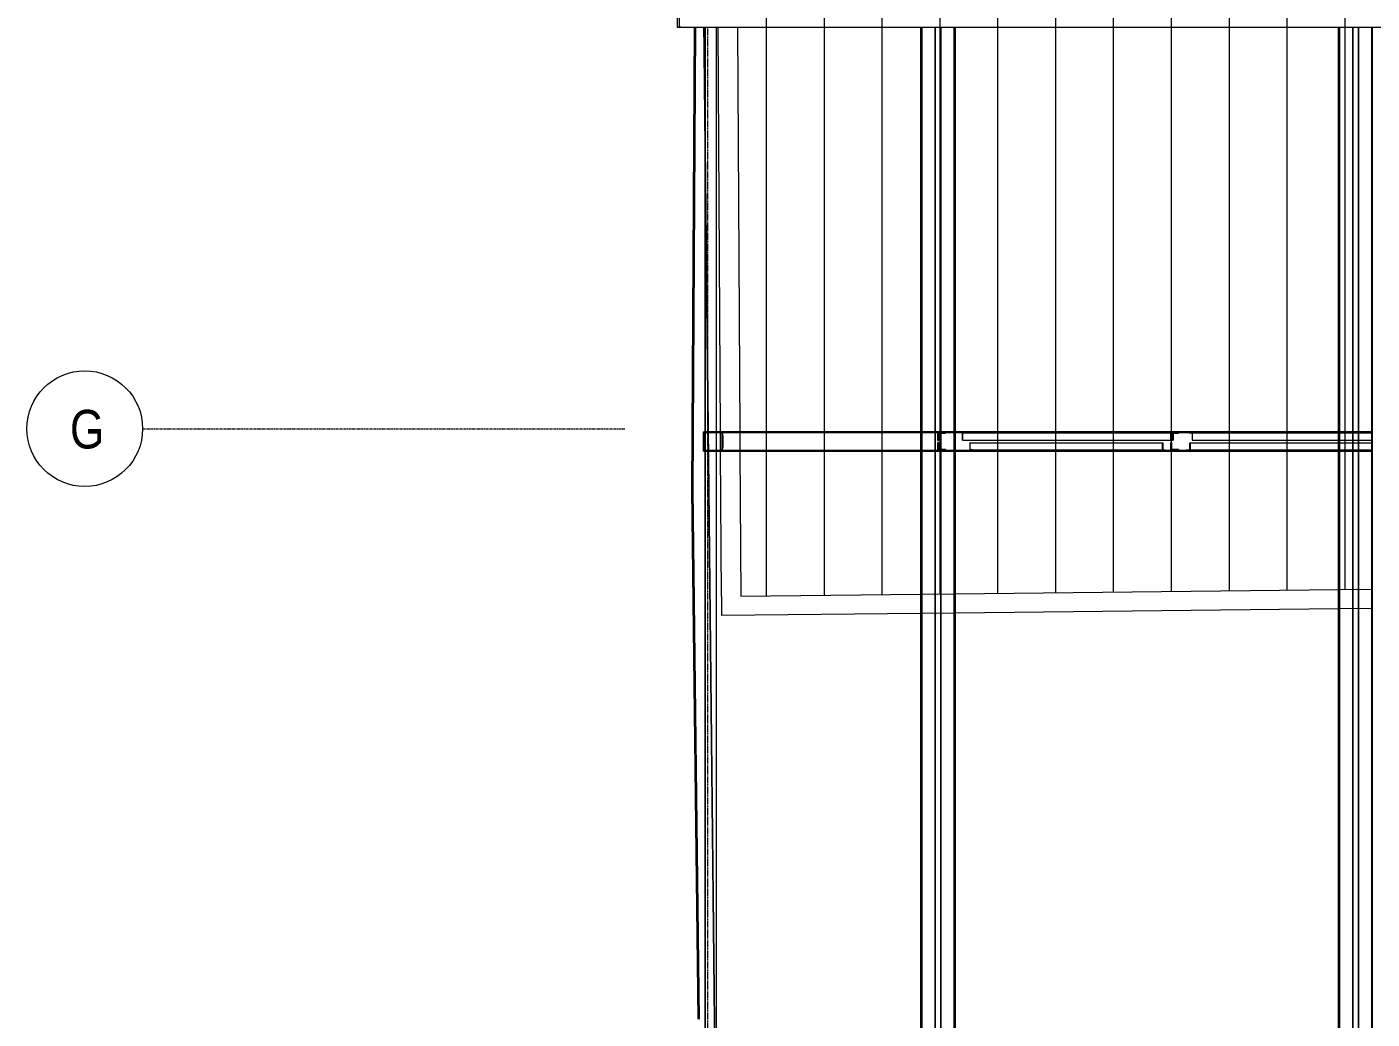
# Model space of a CAD drawing. Header units: centimetres. Extents: x -13617 to -9515, y -261 to 6553.
# Drawn here: x -13617 to -12919, y 4162 to 4677 of the extents above; entities that cross this region are included whole.
import ezdxf

# ---------------------------------------------------------------- set-up
doc = ezdxf.new("R2010")
doc.units = ezdxf.units.CM
for name, pattern in [('_Overhead', [0.47625, 0.3175, -0.15875]), ('_Overhead_2_', [0.47625, 0.3175, -0.15875]), ('Grid Line', [2.2225, 1.27, -0.3175, 0.3175, -0.3175]), ('Hidden', [0.714375, 0.47625, -0.238125])]:
    doc.linetypes.add(name, pattern=pattern)
for name, color, linetype, lineweight in [('A-CLNG', 7, 'Continuous', 9), ('A-CLNG-PATT', 7, 'Continuous', 9), ('A-FLOR', 7, 'Continuous', 9), ('A-WALL', 7, 'Continuous', 9), ('S-BEAM', 7, 'Continuous', 9), ('S-COLS', 7, 'Continuous', 9), ('S-GRID', 7, 'Continuous', 9), ('S-GRID-IDEN', 7, 'Continuous', 9)]:
    doc.layers.add(name, color=color, linetype=linetype, lineweight=lineweight)
doc.styles.add('Saira Condensed', font='SairaCondensed-Regular.ttf', dxfattribs={"height": 20})

# ---------------------------------------------------------------- blocks, each defined once
blk = doc.blocks.new('Costanera Perfil Z - Parametrizado - Costanera Perfil Z - Parametrizado-1749004-Planta patio maniobras')
at = {"layer": 'S-BEAM', "color": 254, "true_color": 0xcccccc}
for p, q in [((-8.9, 324.27), (-8.9, 1219.4)), ((-8.63, 1219.4), (-8.63, 324.27)), ((-8.57, 1219.4), (-8.57, 324.27)), ((-8.34, 1219.4), (-8.34, 324.27)), ((-1.6, 1219.4), (-1.6, 324.27)), ((-1.35, 1219.4), (-1.35, 324.27)), ((1.35, 1219.4), (1.35, 324.27)), ((1.6, 1219.4), (1.6, 324.27)), ((8.34, 1219.4), (8.34, 324.27)), ((8.57, 1219.4), (8.57, 324.27))]:
    blk.add_line(p, q, dxfattribs=at)
blk = doc.blocks.new('RVR_CERCHA_C01-01 - RVR_CERCHA_C01-01-V99-Planta patio maniobras')
at = {"layer": 'S-BEAM', "color": 254, "true_color": 0xcccccc}
for p, q in [((402.22, 5), (402.35, 5)), ((402.22, 5), (402.35, 5)), ((402.22, 5), (402.35, 5)), ((402.35, 5), (402.22, 5)), ((402.22, 4.7), (402.35, 4.7)), ((402.35, 4.7), (402.22, 4.7)), ((402.22, 4.7), (402.35, 4.7)), ((402.22, 4.7), (402.35, 4.7)), ((402.35, 4.7), (402.22, 4.7)), ((402.35, 4.7), (402.22, 4.7)), ((402.35, 4.4), (402.22, 4.4)), ((402.35, 4.4), (402.22, 4.4)), ((402.35, 0.7), (402.22, 0.7)), ((402.35, 0.7), (402.22, 0.7)), ((402.35, 5), (419.02, 5)), ((402.35, 5), (419.02, 5)), ((402.35, 5), (419.02, 5)), ((419.02, 5), (402.35, 5)), ((402.35, 4.7), (419.02, 4.7)), ((419.02, 4.7), (402.35, 4.7)), ((402.35, 4.7), (419.02, 4.7)), ((402.35, 4.7), (419.02, 4.7)), ((419.02, 4.7), (402.35, 4.7)), ((419.02, 4.7), (402.35, 4.7)), ((419.02, 4.4), (402.35, 4.4)), ((419.02, 4.4), (402.35, 4.4)), ((419.02, 0.7), (402.35, 0.7)), ((419.02, 0.7), (402.35, 0.7)), ((419.02, 5), (419.25, 5)), ((419.02, 5), (419.25, 5)), ((419.02, 5), (419.25, 5)), ((419.25, 5), (419.02, 5)), ((419.02, 4.7), (419.25, 4.7)), ((419.25, 4.7), (419.02, 4.7)), ((419.02, 4.7), (419.25, 4.7)), ((419.02, 4.7), (419.25, 4.7)), ((419.25, 4.7), (419.02, 4.7)), ((419.25, 4.7), (419.02, 4.7)), ((419.25, 4.4), (419.02, 4.4)), ((419.25, 4.4), (419.02, 4.4)), ((419.25, 0.7), (419.02, 0.7)), ((419.25, 0.7), (419.02, 0.7)), ((419.25, 5), (419.59, 5)), ((419.25, 5), (419.59, 5)), ((419.25, 5), (419.59, 5)), ((419.59, 5), (419.25, 5)), ((419.25, 4.7), (419.59, 4.7)), ((419.59, 4.7), (419.25, 4.7)), ((419.25, 4.7), (419.59, 4.7)), ((419.25, 4.7), (419.59, 4.7)), ((419.59, 4.7), (419.25, 4.7)), ((419.59, 4.7), (419.25, 4.7)), ((419.59, 4.4), (419.25, 4.4)), ((419.59, 4.4), (419.25, 4.4)), ((419.59, 0.7), (419.25, 0.7)), ((419.59, 0.7), (419.25, 0.7)), ((419.59, 5), (618.35, 5)), ((419.59, 5), (618.47, 5)), ((419.59, 5), (618.35, 5)), ((618.35, 5), (419.59, 5)), ((419.59, 4.7), (490.63, 4.7)), ((498.18, 4.7), (419.59, 4.7)), ((419.59, 4.7), (618.43, 4.7)), ((419.59, 4.7), (601.13, 4.7)), ((498.51, 4.7), (419.59, 4.7)), ((498.18, 4.7), (419.59, 4.7)), ((496.55, 4.4), (419.59, 4.4)), ((498.51, 4.4), (419.59, 4.4)), ((496.39, 0.7), (419.59, 0.7)), ((496.55, 0.7), (419.59, 0.7)), ((490.63, 4.7), (496.39, 4.7)), ((496.39, 4.7), (498.51, 4.7)), ((496.39, 0.7), (496.39, 4.7)), ((496.55, 0.7), (496.39, 0.7)), ((498.51, 4.4), (496.55, 4.4)), ((496.55, 4.4), (496.55, 0.7)), ((498.51, 4.7), (498.18, 4.7)), ((510.32, 4.7), (498.18, 4.7)), ((498.51, 4.7), (498.51, 4.4)), ((509.39, 4.7), (498.51, 4.7)), ((502.46, 4.5), (504.46, 4.5)), ((502.46, 4.2), (502.46, 4.5)), ((502.46, 4.5), (502.46, 4.2)), ((504.46, 4.5), (502.46, 4.5)), ((504.46, 4.2), (502.46, 4.2)), ((502.46, 4.2), (504.46, 4.2)), ((504.46, 4.5), (504.46, 4.2)), ((506.46, 4.5), (504.46, 4.5)), ((504.46, 4.5), (506.46, 4.5)), ((504.46, 4.2), (506.16, 4.2)), ((506.16, 4.2), (504.46, 4.2)), ((506.16, 4.2), (506.16, 0.5)), ((506.16, 0.5), (506.16, 4.2)), ((506.16, 0.5), (506.46, 0.5)), ((506.46, 0.5), (506.16, 0.5)), ((506.46, 0.5), (506.46, 4.5)), ((506.46, 4.5), (506.46, 0.5)), ((509.39, 4.4), (509.39, 4.7)), ((509.39, 4.7), (510.69, 4.7)), ((510.32, 4.7), (509.39, 4.7)), ((610.6, 4.7), (509.39, 4.7)), ((510.59, 4.4), (509.39, 4.4)), ((609.3, 4.4), (509.39, 4.4)), ((609.3, 4.7), (510.32, 4.7)), ((610.6, 4.7), (510.32, 4.7)), ((510.59, 0.7), (510.59, 4.4)), ((610.51, 4.4), (510.59, 4.4)), ((510.69, 0.7), (510.59, 0.7)), ((610.51, 0.7), (510.59, 0.7)), ((510.69, 4.7), (510.69, 0.7)), ((510.69, 4.7), (522.61, 4.7)), ((610.51, 0.7), (510.69, 0.7)), ((522.61, 4.7), (610.6, 4.7)), ((601.13, 4.7), (610.6, 4.7)), ((610.6, 4.7), (609.3, 4.7)), ((609.3, 4.7), (609.3, 4.4)), ((609.3, 4.4), (610.51, 4.4)), ((610.51, 4.4), (610.51, 0.7)), ((610.51, 0.7), (610.6, 0.7)), ((610.6, 0.7), (610.6, 4.7)), ((610.6, 4.7), (618.35, 4.7)), ((618.35, 4.7), (610.6, 4.7)), ((618.35, 4.7), (610.6, 4.7)), ((618.35, 5), (618.62, 5)), ((618.35, 5), (618.62, 5)), ((618.62, 5), (618.35, 5)), ((618.35, 4.7), (618.62, 4.7)), ((618.62, 4.7), (618.35, 4.7)), ((618.62, 4.7), (618.35, 4.7)), ((618.43, 4.7), (618.92, 4.7)), ((618.47, 5), (618.92, 5)), ((618.69, 5), (618.92, 5)), ((618.69, 5), (618.92, 5)), ((618.92, 5), (618.69, 5)), ((618.69, 4.7), (618.92, 4.7)), ((618.92, 4.7), (618.69, 4.7)), ((618.92, 4.7), (618.69, 4.7)), ((618.92, 5), (635.59, 5)), ((618.92, 5), (625.72, 5)), ((618.92, 5), (635.59, 5)), ((635.59, 5), (618.92, 5)), ((618.92, 4.7), (625.68, 4.7)), ((618.92, 4.7), (635.59, 4.7)), ((635.59, 4.7), (618.92, 4.7)), ((635.59, 4.7), (618.92, 4.7)), ((623.25, 4.5), (625.25, 4.5)), ((623.25, 4.2), (623.25, 4.5)), ((623.25, 4.5), (623.25, 4.2)), ((623.45, 4.5), (623.25, 4.5)), ((625.25, 4.2), (623.25, 4.2)), ((623.25, 4.2), (623.45, 4.2)), ((625.25, 4.5), (623.45, 4.5)), ((623.45, 4.2), (625.25, 4.2)), ((625.25, 4.5), (625.25, 4.2)), ((625.68, 4.5), (625.25, 4.5)), ((625.25, 4.5), (627.25, 4.5)), ((625.25, 4.2), (625.68, 4.2)), ((626.95, 4.2), (625.25, 4.2)), ((625.68, 4.7), (635.59, 4.7)), ((627.25, 4.5), (625.68, 4.5)), ((625.68, 4.2), (626.95, 4.2)), ((625.72, 5), (635.59, 5)), ((626.95, 4.2), (626.95, 0.5)), ((626.95, 0.5), (626.95, 4.2)), ((626.95, 0.5), (627.25, 0.5)), ((627.25, 0.5), (626.95, 0.5)), ((627.25, 0.5), (627.25, 4.5)), ((627.25, 4.5), (627.25, 0.5)), ((635.59, 5), (635.82, 5)), ((635.59, 5), (635.82, 5)), ((635.59, 5), (635.82, 5)), ((635.82, 5), (635.59, 5)), ((635.59, 4.7), (635.82, 4.7)), ((635.59, 4.7), (635.82, 4.7)), ((635.82, 4.7), (635.59, 4.7)), ((635.82, 4.7), (635.59, 4.7)), ((635.82, 5), (636.15, 5)), ((635.82, 5), (636.15, 5)), ((635.82, 5), (636.15, 5)), ((636.15, 5), (635.82, 5)), ((635.82, 4.7), (636.15, 4.7)), ((635.82, 4.7), (636.15, 4.7)), ((636.15, 4.7), (635.82, 4.7)), ((636.15, 4.7), (635.82, 4.7)), ((636.15, 5), (741.98, 5)), ((636.15, 5), (741.98, 5)), ((636.15, 5), (741.98, 5)), ((741.98, 5), (636.15, 5)), ((636.15, 4.7), (741.98, 4.7)), ((636.15, 4.7), (741.98, 4.7)), ((741.98, 4.7), (636.15, 4.7)), ((741.98, 4.7), (636.15, 4.7)), ((741.98, 5), (743.66, 5)), ((741.98, 5), (747.98, 5)), ((741.98, 4.7), (747.98, 4.7)), ((741.98, 4.7), (743.66, 4.7)), ((742.13, 5), (743.66, 5)), ((743.66, 5), (742.13, 5)), ((743.66, 4.7), (742.13, 4.7)), ((743.66, 4.7), (742.13, 4.7)), ((743.66, 5), (747.98, 5)), ((743.66, 5), (745.92, 5)), ((745.92, 5), (743.66, 5)), ((743.66, 4.7), (743.66, 5)), ((743.66, 5), (745.92, 5)), ((747.98, 5), (743.66, 5)), ((743.66, 5), (743.66, 4.7)), ((743.66, 4.7), (747.98, 4.7)), ((745.92, 4.7), (743.66, 4.7)), ((745.92, 4.7), (743.66, 4.7)), ((745.92, 4.7), (743.66, 4.7)), ((743.66, 4.7), (747.98, 4.7)), ((745.94, 5), (746.15, 5)), ((746.15, 5), (745.94, 5)), ((745.94, 5), (746.15, 5)), ((746.15, 4.7), (745.94, 4.7)), ((746.15, 4.7), (745.94, 4.7)), ((746.15, 4.7), (745.94, 4.7)), ((746.24, 5), (746.38, 5)), ((746.38, 5), (746.24, 5)), ((746.24, 5), (746.38, 5)), ((746.38, 4.7), (746.24, 4.7)), ((746.38, 4.7), (746.24, 4.7)), ((746.38, 4.7), (746.24, 4.7)), ((746.67, 5), (747.98, 5)), ((747.98, 5), (746.67, 5)), ((746.67, 5), (747.98, 5)), ((747.98, 4.7), (746.67, 4.7)), ((747.98, 4.7), (746.67, 4.7)), ((747.98, 4.7), (746.67, 4.7)), ((747.98, 4.72), (747.98, 5)), ((747.98, 5), (748.66, 5)), ((747.98, 5), (748.7, 5)), ((747.98, 5), (748.66, 5)), ((748.66, 5), (747.98, 5)), ((747.98, 5), (748.66, 5)), ((748.66, 5), (747.98, 5)), ((748.65, 4.7), (747.98, 4.7)), ((747.98, 4.7), (748.66, 4.7)), ((748.65, 4.7), (747.98, 4.7)), ((748.65, 4.7), (747.98, 4.7)), ((748.36, 4.7), (747.98, 4.7)), ((747.98, 4.7), (748.36, 4.7)), ((748.36, 4.7), (748.36, -4.7)), ((748.36, -4.69), (748.36, 4.69)), ((748.66, 5), (748.66, -5)), ((748.66, 5), (748.66, 4.7)), ((748.66, 5), (748.66, -5)), ((748.66, -5), (748.66, 5)), ((748.66, -4.7), (748.66, 4.7)), ((748.66, 4.7), (748.66, -4.7)), ((748.7, 5), (748.7, -5)), ((402.35, -0.7), (402.22, -0.7)), ((402.35, -0.7), (402.22, -0.7)), ((402.35, -4.4), (402.22, -4.4)), ((402.35, -4.4), (402.22, -4.4)), ((402.22, -4.7), (402.35, -4.7)), ((402.35, -4.7), (402.22, -4.7)), ((402.22, -4.7), (402.35, -4.7)), ((402.22, -4.7), (402.35, -4.7)), ((402.35, -4.7), (402.22, -4.7)), ((402.35, -4.7), (402.22, -4.7)), ((402.35, -5), (402.22, -5)), ((402.22, -5), (402.35, -5)), ((402.35, -5), (402.22, -5)), ((402.35, -5), (402.22, -5)), ((419.02, -0.7), (402.35, -0.7)), ((419.02, -0.7), (402.35, -0.7)), ((419.02, -4.4), (402.35, -4.4)), ((419.02, -4.4), (402.35, -4.4)), ((402.35, -4.7), (419.02, -4.7)), ((419.02, -4.7), (402.35, -4.7)), ((402.35, -4.7), (419.02, -4.7)), ((402.35, -4.7), (419.02, -4.7)), ((419.02, -4.7), (402.35, -4.7)), ((419.02, -4.7), (402.35, -4.7)), ((419.02, -5), (402.35, -5)), ((402.35, -5), (419.02, -5)), ((419.02, -5), (402.35, -5)), ((419.02, -5), (402.35, -5)), ((419.25, -0.7), (419.02, -0.7)), ((419.25, -0.7), (419.02, -0.7)), ((419.25, -4.4), (419.02, -4.4)), ((419.25, -4.4), (419.02, -4.4)), ((419.02, -4.7), (419.25, -4.7)), ((419.25, -4.7), (419.02, -4.7)), ((419.02, -4.7), (419.25, -4.7)), ((419.02, -4.7), (419.25, -4.7)), ((419.25, -4.7), (419.02, -4.7)), ((419.25, -4.7), (419.02, -4.7)), ((419.25, -5), (419.02, -5)), ((419.02, -5), (419.25, -5)), ((419.25, -5), (419.02, -5)), ((419.25, -5), (419.02, -5)), ((419.59, -0.7), (419.25, -0.7)), ((419.59, -0.7), (419.25, -0.7)), ((419.59, -4.4), (419.25, -4.4)), ((419.59, -4.4), (419.25, -4.4)), ((419.25, -4.7), (419.59, -4.7)), ((419.59, -4.7), (419.25, -4.7)), ((419.25, -4.7), (419.59, -4.7)), ((419.25, -4.7), (419.59, -4.7)), ((419.59, -4.7), (419.25, -4.7)), ((419.59, -4.7), (419.25, -4.7)), ((419.59, -5), (419.25, -5)), ((419.25, -5), (419.59, -5)), ((419.59, -5), (419.25, -5)), ((419.59, -5), (419.25, -5)), ((495.28, -0.7), (419.59, -0.7)), ((495.41, -0.7), (419.59, -0.7)), ((495.41, -4.4), (419.59, -4.4)), ((497.03, -4.4), (419.59, -4.4)), ((419.59, -4.7), (495.28, -4.7)), ((497.03, -4.7), (419.59, -4.7)), ((419.59, -4.7), (489.84, -4.7)), ((419.59, -4.7), (505.29, -4.7)), ((497.03, -4.7), (419.59, -4.7)), ((497.03, -4.7), (419.59, -4.7)), ((618.47, -5), (419.59, -5)), ((419.59, -5), (618.35, -5)), ((618.35, -5), (419.59, -5)), ((618.35, -5), (419.59, -5)), ((489.84, -4.7), (497.03, -4.7)), ((495.41, -0.7), (495.28, -0.7)), ((495.28, -0.7), (495.28, -4.7)), ((495.28, -4.7), (497.03, -4.7)), ((495.41, -4.4), (495.41, -0.7)), ((497.03, -4.4), (495.41, -4.4)), ((497.03, -4.7), (497.03, -4.4)), ((503.63, -4.7), (497.03, -4.7)), ((503.63, -4.7), (497.03, -4.7)), ((497.07, -4.7), (503.63, -4.7)), ((502.46, -4.5), (502.46, -4.2)), ((502.46, -4.2), (504.46, -4.2)), ((502.46, -4.2), (502.46, -4.5)), ((504.46, -4.2), (502.46, -4.2)), ((503.63, -4.5), (502.46, -4.5)), ((502.46, -4.5), (504.46, -4.5)), ((504.46, -4.4), (503.63, -4.4)), ((504.46, -4.4), (503.63, -4.4)), ((503.63, -4.5), (503.63, -4.7)), ((504.46, -4.5), (503.63, -4.5)), ((503.63, -4.7), (505.29, -4.7)), ((605.71, -4.7), (503.63, -4.7)), ((503.63, -4.7), (521.14, -4.7)), ((614.55, -4.7), (503.63, -4.7)), ((614.55, -4.7), (503.63, -4.7)), ((504.46, -4.2), (504.46, -4.5)), ((505.29, -4.2), (504.46, -4.2)), ((504.46, -4.2), (505.17, -4.2)), ((505.17, -4.4), (504.46, -4.4)), ((612.9, -4.4), (504.46, -4.4)), ((504.46, -4.5), (505.29, -4.5)), ((505.21, -4.5), (504.46, -4.5)), ((505.29, -0.7), (505.17, -0.7)), ((505.17, -0.7), (505.17, -4.4)), ((614.43, -0.7), (505.17, -0.7)), ((505.17, -4.2), (506.16, -4.2)), ((614.43, -4.4), (505.17, -4.4)), ((505.29, -4.7), (505.29, -0.7)), ((614.55, -0.7), (505.29, -0.7)), ((505.81, -4.2), (505.29, -4.2)), ((505.29, -4.5), (505.81, -4.5)), ((506.46, -4.5), (505.29, -4.5)), ((505.29, -4.7), (614.55, -4.7)), ((505.29, -4.7), (505.81, -4.7)), ((506.16, -4.2), (505.81, -4.2)), ((505.81, -4.5), (506.46, -4.5)), ((505.81, -4.7), (618.43, -4.7)), ((506.46, -0.5), (506.16, -0.5)), ((506.16, -0.5), (506.16, -4.2)), ((506.16, -0.5), (506.46, -0.5)), ((506.16, -0.7), (506.16, -0.5)), ((506.16, -4.2), (506.16, -0.7)), ((506.46, -4.5), (506.46, -0.5)), ((506.46, -0.5), (506.46, -0.7)), ((506.46, -0.7), (506.46, -4.5)), ((521.14, -4.7), (618.35, -4.7)), ((612.9, -4.7), (605.71, -4.7)), ((612.9, -4.7), (612.9, -4.4)), ((612.9, -4.4), (614.43, -4.4)), ((614.38, -4.7), (612.9, -4.7)), ((614.55, -4.7), (614.38, -4.7)), ((614.43, -4.4), (614.43, -0.7)), ((614.43, -0.7), (614.55, -0.7)), ((614.55, -0.7), (614.55, -4.7)), ((618.35, -4.7), (614.55, -4.7)), ((618.35, -4.7), (614.55, -4.7)), ((618.35, -4.7), (618.62, -4.7)), ((618.62, -4.7), (618.35, -4.7)), ((618.62, -4.7), (618.35, -4.7)), ((618.35, -5), (618.62, -5)), ((618.62, -5), (618.35, -5)), ((618.62, -5), (618.35, -5)), ((618.43, -4.7), (618.92, -4.7)), ((618.92, -5), (618.47, -5)), ((618.69, -4.7), (618.92, -4.7)), ((618.92, -4.7), (618.69, -4.7)), ((618.92, -4.7), (618.69, -4.7)), ((618.69, -5), (618.92, -5)), ((618.92, -5), (618.69, -5)), ((618.92, -5), (618.69, -5)), ((618.92, -4.7), (635.59, -4.7)), ((618.92, -4.7), (625.68, -4.7)), ((635.59, -4.7), (618.92, -4.7)), ((635.59, -4.7), (618.92, -4.7)), ((625.72, -5), (618.92, -5)), ((618.92, -5), (635.59, -5)), ((635.59, -5), (618.92, -5)), ((635.59, -5), (618.92, -5)), ((623.25, -4.5), (623.25, -4.2)), ((623.25, -4.2), (625.25, -4.2)), ((623.25, -4.2), (623.25, -4.5)), ((623.45, -4.2), (623.25, -4.2)), ((625.25, -4.5), (623.25, -4.5)), ((623.25, -4.5), (623.45, -4.5)), ((625.25, -4.2), (623.45, -4.2)), ((623.45, -4.5), (625.25, -4.5)), ((625.25, -4.2), (625.25, -4.5)), ((625.68, -4.2), (625.25, -4.2)), ((625.25, -4.2), (626.95, -4.2)), ((625.25, -4.5), (625.68, -4.5)), ((627.25, -4.5), (625.25, -4.5)), ((626.95, -4.2), (625.68, -4.2)), ((625.68, -4.5), (627.25, -4.5)), ((625.68, -4.7), (635.59, -4.7)), ((635.59, -5), (625.72, -5)), ((627.25, -0.5), (626.95, -0.5)), ((626.95, -0.5), (626.95, -4.2)), ((626.95, -0.5), (627.25, -0.5)), ((626.95, -4.2), (626.95, -0.5)), ((627.25, -4.5), (627.25, -0.5)), ((627.25, -0.5), (627.25, -4.5)), ((635.59, -4.7), (635.82, -4.7)), ((635.59, -4.7), (635.82, -4.7)), ((635.82, -4.7), (635.59, -4.7)), ((635.82, -4.7), (635.59, -4.7)), ((635.82, -5), (635.59, -5)), ((635.59, -5), (635.82, -5)), ((635.82, -5), (635.59, -5)), ((635.82, -5), (635.59, -5)), ((635.82, -4.7), (636.15, -4.7)), ((635.82, -4.7), (636.15, -4.7)), ((636.15, -4.7), (635.82, -4.7)), ((636.15, -4.7), (635.82, -4.7)), ((636.15, -5), (635.82, -5)), ((635.82, -5), (636.15, -5)), ((636.15, -5), (635.82, -5)), ((636.15, -5), (635.82, -5)), ((636.15, -4.7), (741.98, -4.7)), ((636.15, -4.7), (741.98, -4.7)), ((741.98, -4.7), (636.15, -4.7)), ((741.98, -4.7), (636.15, -4.7)), ((741.98, -5), (636.15, -5)), ((636.15, -5), (741.98, -5)), ((741.98, -5), (636.15, -5)), ((741.98, -5), (636.15, -5)), ((741.98, -4.7), (743.66, -4.7)), ((741.98, -4.7), (747.98, -4.7)), ((747.98, -5), (741.98, -5)), ((741.98, -5), (743.66, -5)), ((742.4, -4.7), (742.13, -4.7)), ((742.4, -4.7), (742.13, -4.7)), ((742.4, -5), (742.13, -5)), ((742.4, -5), (742.13, -5)), ((743.66, -4.7), (742.52, -4.7)), ((743.66, -4.7), (742.52, -4.7)), ((743.66, -5), (742.52, -5)), ((743.66, -5), (742.52, -5)), ((743.66, -4.7), (747.98, -4.7)), ((745.91, -4.7), (743.66, -4.7)), ((745.91, -4.7), (743.66, -4.7)), ((743.66, -5), (743.66, -4.7)), ((743.66, -4.7), (745.91, -4.7)), ((747.98, -4.7), (743.66, -4.7)), ((743.66, -4.7), (743.66, -5)), ((743.66, -5), (747.98, -5)), ((745.91, -5), (743.66, -5)), ((745.91, -5), (743.66, -5)), ((745.91, -5), (743.66, -5)), ((743.66, -5), (747.98, -5)), ((746.15, -4.7), (745.94, -4.7)), ((746.15, -4.7), (745.94, -4.7)), ((745.94, -4.7), (746.15, -4.7)), ((746.15, -5), (745.94, -5)), ((746.15, -5), (745.94, -5)), ((746.15, -5), (745.94, -5)), ((746.38, -4.7), (746.25, -4.7)), ((746.38, -4.7), (746.25, -4.7)), ((746.25, -4.7), (746.38, -4.7)), ((746.38, -5), (746.25, -5)), ((746.38, -5), (746.25, -5)), ((746.38, -5), (746.25, -5)), ((747.98, -4.7), (746.67, -4.7)), ((747.98, -4.7), (746.67, -4.7)), ((746.67, -4.7), (747.98, -4.7)), ((747.98, -5), (746.67, -5)), ((747.98, -5), (746.67, -5)), ((747.98, -5), (746.67, -5)), ((747.98, -4.7), (748.66, -4.7)), ((747.98, -4.7), (748.66, -4.7)), ((748.66, -4.7), (747.98, -4.7)), ((748.66, -4.7), (747.98, -4.7)), ((747.98, -4.7), (748.36, -4.7)), ((748.36, -4.7), (747.98, -4.7)), ((747.98, -5), (747.98, -4.72)), ((748.66, -5), (747.98, -5)), ((748.7, -5), (747.98, -5)), ((748.66, -5), (747.98, -5)), ((748.66, -5), (747.98, -5)), ((748.66, -5), (747.98, -5)), ((747.98, -5), (748.66, -5)), ((748.66, -4.7), (748.66, -5))]:
    blk.add_line(p, q, dxfattribs=at)
blk = doc.blocks.new('C Shapes - C8x16-1751924-Planta patio maniobras')
at = {"layer": 'S-BEAM', "color": 254, "true_color": 0xcccccc}
for p, q in [((-413.73, 1.71), (-204.11, 1.71)), ((200.05, 1.71), (-413.73, 1.71)), ((-204.11, 1.71), (-203.84, 1.71)), ((-203.81, 1.71), (-194.41, 1.71)), ((-194.39, 1.71), (-194.11, 1.71)), ((-194.11, 1.71), (200.05, 1.71)), ((-204.11, -4.29), (-413.73, -4.29)), ((406.4, -4.29), (-413.73, -4.29)), ((-204.11, -4.29), (-413.73, -4.29)), ((-194.11, -4.29), (-204.11, -4.29)), ((-194.11, -4.29), (-204.11, -4.29)), ((406.4, -4.29), (-194.11, -4.29)), ((406.4, -4.29), (-194.11, -4.29))]:
    blk.add_line(p, q, dxfattribs=at)
at = {"layer": 'S-BEAM', "color": 254, "linetype": 'Hidden', "true_color": 0xcccccc}
blk.add_line((-413.73, 0.42), (243.18, 0.42), dxfattribs=at)
blk = doc.blocks.new('Costanera Perfil Z - Parametrizado - Costanera Perfil Z - Parametrizado-1751821-Planta patio maniobras')
at = {"layer": 'S-BEAM', "color": 254, "true_color": 0xcccccc}
for p, q in [((-8.9, -484.05), (-8.9, 411.04)), ((-8.63, 411.04), (-8.63, -484.05)), ((-8.57, 411.04), (-8.57, -484.05)), ((-8.34, 411.04), (-8.34, -484.05)), ((-1.6, 411.04), (-1.6, -484.05)), ((-1.35, 411.04), (-1.35, -484.05)), ((1.35, 411.04), (1.35, 201.42)), ((1.6, 411.04), (1.6, 201.42)), ((8.34, 411.04), (8.34, -484.05)), ((8.57, 411.04), (8.57, 201.42)), ((8.63, 411.04), (8.63, -484.05)), ((8.9, 411.04), (8.9, 201.42)), ((1.35, 201.42), (1.35, 191.42)), ((1.6, 201.42), (1.6, 191.42)), ((8.57, 201.42), (8.57, 191.42)), ((8.9, 201.42), (8.9, 191.42)), ((1.35, 191.42), (1.35, -484.05)), ((1.6, 191.42), (1.6, -484.05)), ((8.57, 191.42), (8.57, -484.05)), ((8.9, 191.42), (8.9, -484.05))]:
    blk.add_line(p, q, dxfattribs=at)
blk = doc.blocks.new('HSS Rectangular-Column - 100 x 100 mm-1751901-Planta patio maniobras')
at = {"layer": 'S-COLS', "color": 253, "true_color": 0xaaaaaa}
for p, q in [((-5, -3.1), (-5, 3.09)), ((-4.6, 3.65), (-4.6, -3.65)), ((-2.97, 4.6), (-3.65, 4.6)), ((-3.1, 5), (-2.97, 5)), ((-2.68, 5), (-2.55, 5)), ((-2.45, 5), (-2.24, 5)), ((-2.24, 4.6), (-2.45, 4.6)), ((-2.21, 5), (0.04, 5)), ((1.18, 4.6), (-2.21, 4.6)), ((0.04, 5), (1.18, 5)), ((1.3, 5), (1.57, 5)), ((1.57, 4.6), (1.3, 4.6)), ((1.72, 5), (3.09, 5)), ((3.65, 4.6), (1.72, 4.6)), ((4.6, -3.65), (4.6, 3.65)), ((5, 3.09), (5, -3.1)), ((-3.65, -4.6), (-2.97, -4.6)), ((-2.97, -5), (-3.1, -5)), ((-2.68, -4.6), (-2.54, -4.6)), ((-2.54, -5), (-2.68, -5)), ((-2.45, -4.6), (-2.24, -4.6)), ((-2.24, -5), (-2.45, -5)), ((-2.22, -4.6), (1.57, -4.6)), ((0.04, -5), (-2.22, -5)), ((1.57, -5), (0.04, -5)), ((1.72, -4.6), (3.65, -4.6)), ((3.09, -5), (1.72, -5))]:
    blk.add_line(p, q, dxfattribs=at)
for centre, radius, start, end in [((-3.1, 3.09), 1.9, 174.94891, 180), ((-3.1, 3.09), 1.91, 150, 174.94891), ((-3.1, 3.09), 1.9, 130.14802, 147.00008), ((-3.65, 3.65), 0.953, 133.73482, 180), ((-3.1, 3.09), 1.9, 123.45466, 130.14802), ((-3.65, 3.65), 0.952, 90, 133.73482), ((-3.1, 3.09), 1.9, 90, 120), ((3.09, 3.09), 1.91, 60, 90), ((3.65, 3.65), 0.952, 60, 90), ((3.09, 3.09), 1.91, 44.12178, 57.431), ((3.65, 3.65), 0.953, 360, 45.49663), ((3.09, 3.09), 1.91, 360, 40.65131), ((-3.1, -3.1), 1.91, 180, 185.05109), ((-3.1, -3.1), 1.91, 185.05109, 210), ((-3.1, -3.1), 1.91, 213.77539, 229.85198), ((-3.65, -3.65), 0.953, 180, 226.26518), ((-3.1, -3.1), 1.91, 229.85198, 236.82938), ((-3.65, -3.65), 0.952, 226.26518, 240), ((-3.65, -3.65), 0.952, 240, 270), ((-3.1, -3.1), 1.91, 240, 270), ((3.09, -3.1), 1.9, 270, 300), ((3.65, -3.65), 0.952, 270, 300), ((3.09, -3.1), 1.9, 302.569, 360), ((3.65, -3.65), 0.953, 307.71288, 0)]:
    blk.add_arc(centre, radius, start, end, dxfattribs=at)
blk = doc.blocks.new('PQ_RVR_EST-01_ZZ_ZZ_MO_T_A_rvt-1-Planta patio maniobras')
at = {"layer": 'A-FLOR', "color": 254, "linetype": '_Overhead', "true_color": 0xd4d4d4}
for p, q in [((-13265.3, 4620.91), (-13265.89, 4676.26)), ((-13265.89, 4676.26), (-13265.3, 4620.91)), ((-13264, 4499.52), (-13265.3, 4620.91)), ((-13265.3, 4620.91), (-13264, 4499.52)), ((-13263.65, 4466.65), (-13264, 4499.52)), ((-13264, 4499.52), (-13263.65, 4466.65)), ((-13263.55, 4457.05), (-13263.65, 4466.25)), ((-13263.65, 4466.25), (-13263.55, 4457.05)), ((-13259.3, 4058.63), (-13263.54, 4456.65)), ((-13263.54, 4456.65), (-13259.3, 4058.63))]:
    blk.add_line(p, q, dxfattribs=at)
at = {"layer": 'S-BEAM', "color": 254, "linetype": '_Overhead', "lineweight": 9, "true_color": 0xd4d4d4, "extrusion": (0, 0, -1), "rotation": 270}
blk.add_blockref('C Shapes - C8x16-1751924-Planta patio maniobras', (13263.58, 4262.53), dxfattribs=at)
at = {"layer": 'S-BEAM', "color": 254, "linetype": '_Overhead', "lineweight": 9, "true_color": 0xd4d4d4}
for name, p in [('Costanera Perfil Z - Parametrizado - Costanera Perfil Z - Parametrizado-1751821-Planta patio maniobras', (-13144.56, 4265.22)), ('Costanera Perfil Z - Parametrizado - Costanera Perfil Z - Parametrizado-1749004-Planta patio maniobras', (-12928, 3456.86))]:
    blk.add_blockref(name, p, dxfattribs=at)
at = {"layer": 'S-BEAM', "color": 254, "linetype": '_Overhead', "lineweight": 9, "true_color": 0xd4d4d4, "rotation": 180}
blk.add_blockref('RVR_CERCHA_C01-01 - RVR_CERCHA_C01-01-V99-Planta patio maniobras', (-12517.31, 4461.65), dxfattribs=at)
at = {"layer": 'S-COLS', "color": 254, "linetype": '_Overhead', "lineweight": 9, "true_color": 0xd4d4d4}
blk.add_blockref('HSS Rectangular-Column - 100 x 100 mm-1751901-Planta patio maniobras', (-13261.01, 4461.65), dxfattribs=at)
blk = doc.blocks.new('PQ_RVR_ARQ-01_ZZ_ZZ_MO_T_A_rvt-1-Planta patio maniobras')
at = {"layer": 'A-CLNG-PATT', "lineweight": 18, "true_color": 0xd4d4d4}
h = blk.add_hatch(dxfattribs=at)
h.set_pattern_fill('FP_3', color=254, style=0, pattern_type=2)
h.set_pattern_definition([(90, (-11553.432, 3523.523), (-30, 2e-15), [])])
h.paths.add_polyline_path([(-13246.77, 4381.45), (-12553.55, 4389.14), (-12553.55, 4676.26), (-13248.53, 4676.26), (-13247.09, 4434.9)])
h.paths.add_polyline_path([(-13155.72, 4676.76), (-12553.55, 4676.76), (-12553.55, 4689.06), (-12564.51, 4689.06), (-12564.51, 4783.52), (-12608.79, 4783.52), (-12608.79, 4790.09), (-13199.05, 4790.09), (-13199.05, 4777.21), (-13240.09, 4777.21), (-13240.09, 4776.54), (-13245.58, 4776.54), (-13246.34, 4776.33), (-13246.89, 4775.78), (-13247.1, 4775.02), (-13247.1, 4756.14), (-13246.89, 4755.38), (-13246.34, 4754.82), (-13245.58, 4754.62), (-13240.09, 4754.62), (-13240.09, 4753.08), (-13248.99, 4753.08), (-13248.54, 4676.76), (-13211.16, 4676.76)])
h.paths.add_polyline_path([(-13249, 4754.78), (-13248.76, 4754.91), (-13248.29, 4755.38), (-13248.09, 4756.14), (-13248.09, 4775.02), (-13248.29, 4775.78), (-13249.05, 4776.39), (-13249.13, 4776.33), (-13249, 4754.79)])
at = {"layer": 'A-CLNG', "color": 254, "lineweight": 18, "true_color": 0xd4d4d4}
for p, q in [((-13248.53, 4676.26), (-13247.28, 4466.65)), ((-13247.28, 4466.65), (-13247.28, 4466.35)), ((-13247.28, 4466.31), (-13247.22, 4456.98)), ((-13247.22, 4456.95), (-13247.22, 4456.65)), ((-13247.22, 4456.65), (-13246.77, 4381.45)), ((-13246.77, 4381.45), (-13153.47, 4382.49)), ((-13153.47, 4382.49), (-13153.13, 4382.49)), ((-13153.13, 4382.49), (-13152.9, 4382.49)), ((-13152.9, 4382.49), (-13136.23, 4382.68)), ((-13136.23, 4382.68), (-13136, 4382.68)), ((-13135.93, 4382.68), (-13135.66, 4382.68)), ((-13135.66, 4382.68), (-12936.9, 4384.89)), ((-12936.9, 4384.89), (-12936.56, 4384.89)), ((-12936.56, 4384.89), (-12936.33, 4384.89)), ((-12936.33, 4384.89), (-12919.66, 4385.08)), ((-12919.66, 4385.08), (-12919.43, 4385.08))]:
    blk.add_line(p, q, dxfattribs=at)
at = {"layer": 'A-FLOR', "color": 254, "linetype": '_Overhead_2_', "true_color": 0xd4d4d4}
for p, q in [((-13265.3, 4620.91), (-13265.89, 4676.26)), ((-13265.89, 4676.26), (-13265.3, 4620.91)), ((-13264, 4499.52), (-13265.3, 4620.91)), ((-13265.3, 4620.91), (-13264, 4499.52)), ((-13263.65, 4466.65), (-13264, 4499.52)), ((-13264, 4499.52), (-13263.65, 4466.65)), ((-13263.55, 4457.05), (-13263.65, 4466.25)), ((-13263.65, 4466.25), (-13263.55, 4457.05)), ((-13259.3, 4058.63), (-13263.54, 4456.65)), ((-13263.54, 4456.65), (-13259.3, 4058.63))]:
    blk.add_line(p, q, dxfattribs=at)
at = {"layer": 'A-WALL', "color": 253, "lineweight": 18, "true_color": 0xaaaaaa}
for p in [(-13279.78, 5478.51), (-13278.53, 4676.26)]:
    blk.add_line(p, (-13279.78, 4676.26), dxfattribs=at)
at = {"layer": 'A-WALL', "color": 253, "true_color": 0xaaaaaa}
for p, q in [((-13278.53, 4676.26), (-13278.53, 4755.39)), ((-13278.03, 4676.26), (-13278.53, 4676.26)), ((-13278.03, 4676.26), (-13278.03, 4676.76)), ((-12488.03, 4676.26), (-13278.03, 4676.26)), ((-13272.11, 4436.55), (-13270.72, 4676.26)), ((-13270.22, 4676.26), (-13271.61, 4436.55)), ((-13257.28, 4466.65), (-13258.54, 4676.26)), ((-13248.53, 4676.26), (-13247.28, 4466.65)), ((-13257.28, 4466.48), (-13257.28, 4466.65)), ((-13257.28, 4466.05), (-13257.28, 4466.22)), ((-13257.23, 4457.08), (-13257.28, 4465.97)), ((-13247.28, 4466.65), (-13247.28, 4466.35)), ((-13247.28, 4466.31), (-13247.22, 4456.98)), ((-13257.22, 4456.65), (-13257.22, 4456.83)), ((-13256.77, 4381.34), (-13257.22, 4456.65)), ((-13247.22, 4456.95), (-13247.22, 4456.65)), ((-13247.22, 4456.65), (-13246.77, 4381.45)), ((-13268.79, 4162.2), (-13272.11, 4436.55)), ((-13271.61, 4436.55), (-13268.29, 4162.21)), ((-13256.77, 4381.34), (-13256.71, 4371.34)), ((-13246.77, 4381.45), (-13153.47, 4382.49)), ((-13153.47, 4382.49), (-13153.13, 4382.49)), ((-13153.13, 4382.49), (-13152.9, 4382.49)), ((-13152.9, 4382.49), (-13136.23, 4382.68)), ((-13136.23, 4382.68), (-13136, 4382.68)), ((-13135.93, 4382.68), (-13135.66, 4382.68)), ((-13135.66, 4382.68), (-12936.9, 4384.89)), ((-12936.9, 4384.89), (-12936.56, 4384.89)), ((-12936.56, 4384.89), (-12936.33, 4384.89)), ((-12936.33, 4384.89), (-12919.66, 4385.08)), ((-12919.66, 4385.08), (-12919.43, 4385.08)), ((-12936.9, 4374.89), (-13135.66, 4372.68)), ((-12936.56, 4374.89), (-12936.9, 4374.89)), ((-12936.33, 4374.89), (-12936.56, 4374.89)), ((-12919.66, 4375.08), (-12936.33, 4374.89)), ((-12919.43, 4375.08), (-12919.66, 4375.08)), ((-13153.47, 4372.48), (-13256.71, 4371.34)), ((-13153.13, 4372.49), (-13153.47, 4372.48)), ((-13152.9, 4372.49), (-13153.13, 4372.49)), ((-13136.23, 4372.68), (-13152.9, 4372.49)), ((-13136, 4372.68), (-13136.23, 4372.68)), ((-13135.66, 4372.68), (-13135.93, 4372.68))]:
    blk.add_line(p, q, dxfattribs=at)
blk = doc.blocks.new('Grid - 3mm-1647199-Planta patio maniobras')
at = {"layer": 'S-GRID-IDEN', "color": 253, "true_color": 0xaaaaaa}
blk.add_circle((0, 0), 0.3, dxfattribs=at)

msp = doc.modelspace()

# ---------------------------------------------------------------- linework, layer by layer
at = {"layer": 'S-GRID', "color": 253, "linetype": 'Grid Line', "true_color": 0xaaaaaa}
msp.add_line((-13556.94, 4468.26), (-13306.94, 4468.26), dxfattribs=at)

# ---------------------------------------------------------------- block references
at = {"lineweight": 5}
msp.add_blockref('PQ_RVR_EST-01_ZZ_ZZ_MO_T_A_rvt-1-Planta patio maniobras', (0, 0), dxfattribs=at)
at = {"layer": 'S-GRID-IDEN', "color": 253, "true_color": 0xaaaaaa, "xscale": 99.99999999999993, "yscale": 99.99999999999993, "zscale": 99.99999999999993, "rotation": 269.9999999999996}
msp.add_blockref('Grid - 3mm-1647199-Planta patio maniobras', (-13586.94, 4468.26), dxfattribs=at)

# ---------------------------------------------------------------- texts
at = {"layer": 'S-GRID-IDEN', "color": 253, "true_color": 0xaaaaaa, "insert": (-13594.62, 4478), "char_height": 20, "width": 17.6371, "attachment_point": 1, "style": 'Saira Condensed'}
msp.add_mtext('G', dxfattribs=at)

# ---------------------------------------------------------------- next in the draw order: block references
at = {"lineweight": 5}
msp.add_blockref('PQ_RVR_ARQ-01_ZZ_ZZ_MO_T_A_rvt-1-Planta patio maniobras', (0, 0), dxfattribs=at)

doc.saveas('drawing.dxf')
